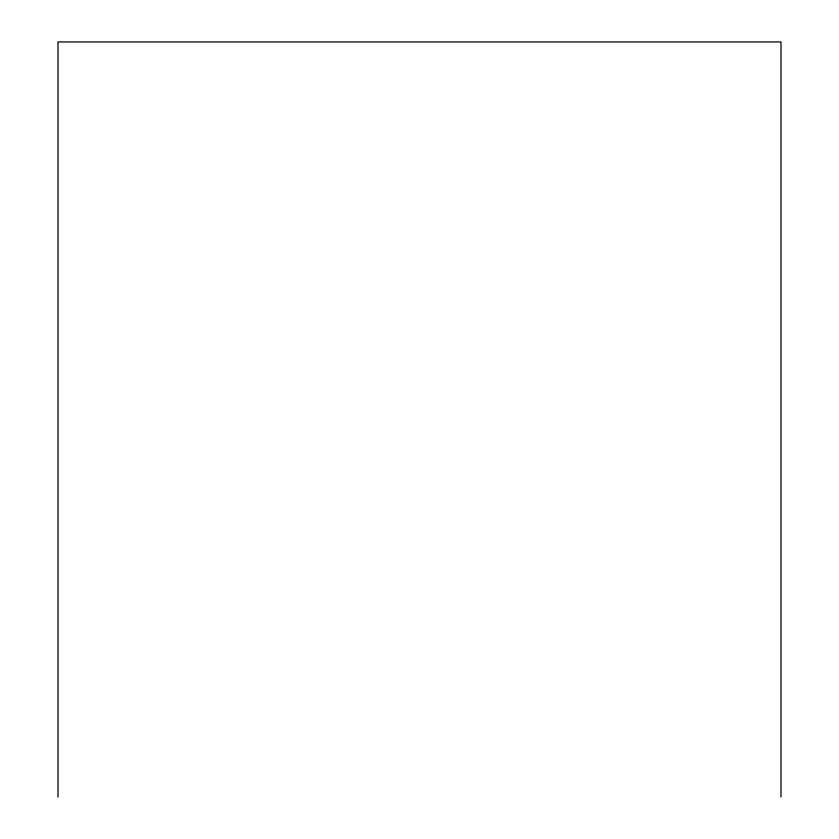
<?xml version="1.0" encoding="UTF-8"?>
<svg xmlns="http://www.w3.org/2000/svg" width="839" height="839" viewBox="0 0 839 839"><rect width="100%" height="100%" fill="white"/><g stroke="black" fill="none" stroke-linecap="round" stroke-linejoin="round"><path stroke-width="1.26" d="M780.994 797.05L780.994 41.95L58.006 41.95L58.006 797.05"/></g></svg>
